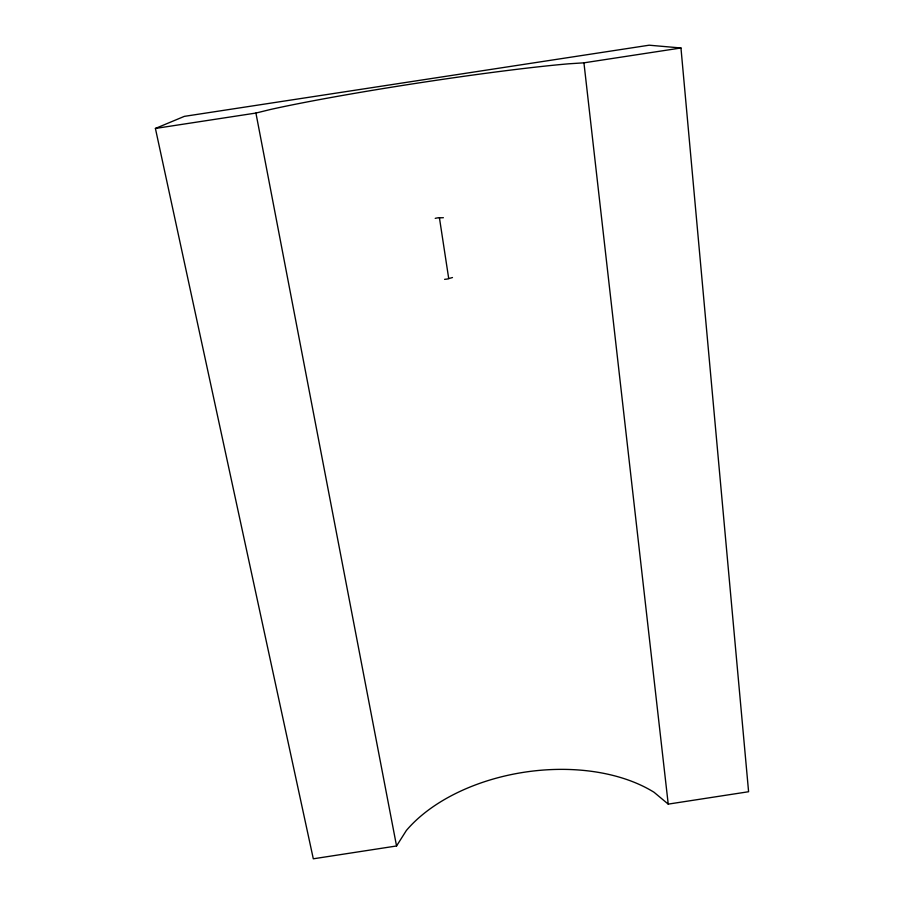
<?xml version="1.0" encoding="UTF-8"?>
<svg xmlns="http://www.w3.org/2000/svg" width="904" height="904" viewBox="0 0 904 904"><rect width="100%" height="100%" fill="white"/><g stroke="black" fill="none" stroke-linecap="round" stroke-linejoin="round"><path stroke-width="1.36" d="M396.551 845.974L406.393 830.437A153.59 93.88 -8.6 0 1 654.067 792.288L668.226 804.119L748.591 791.734L680.961 47.98L649.174 45.2L184.337 116.367L155.409 128.447L313.315 858.8L396.551 845.974L255.922 113.056L270.658 109.44A187.41 9.334 -8.7 0 1 568.627 63.811L583.939 62.828L680.961 47.98M452.475 277.528L447.265 279.031A30.996 30.962 -16.2 0 1 444.598 279.325M155.409 128.447L255.922 113.056M443.389 217.717L437.886 217.83A30.996 30.962 -16.2 0 0 435.219 218.361M439.434 217.796L448.723 278.613M583.939 62.828L668.226 804.119"/></g></svg>
